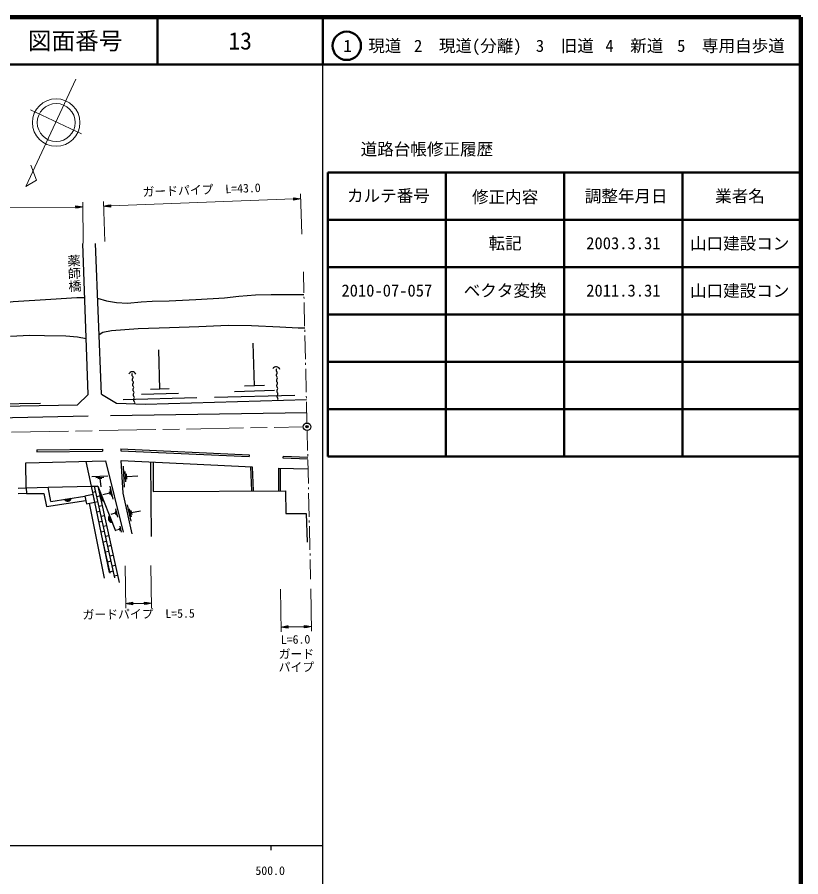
# Model space of a CAD drawing. Units: millimetres, scale not verified. Extents: x 40000 to 680000, y 20000 to 380000.
# Drawn here: x 514370 to 680000, y 198357 to 380000 of the extents above; entities that cross this region are included whole.
import ezdxf
from ezdxf.enums import TextEntityAlignment as Align

# ---------------------------------------------------------------- set-up
doc = ezdxf.new("R2010")
doc.units = ezdxf.units.MM
doc.header["$LTSCALE"] = 1000
doc.header["$PDMODE"] = 32
doc.header["$PDSIZE"] = 500
doc.linetypes.add('CHAIN', pattern=[18.5, 12, -1.5, 3.5, -1.5])
for name, color, linetype, lineweight in [('M-BGD', 7, 'Continuous', 25), ('M-BGD-HTXT', 7, 'Continuous', 13), ('M-BMK', 2, 'CHAIN', 13), ('M-BMK-SRVR', 3, 'Continuous', 25), ('M-STR-HTXT', 7, 'Continuous', 13), ('M-STR-STRD', 7, 'Continuous', 25), ('M-TTL', 2, 'Continuous', 140), ('M-TTL-BAND', 7, 'Continuous', 25), ('M-TTL-FRAM', 2, 'Continuous', 50), ('M-TTL-LINE', 7, 'Continuous', 50)]:
    doc.layers.add(name, color=color, linetype=linetype, lineweight=lineweight)
doc.layers.add('M-OTRS', color=6, linetype='Continuous')
doc.layers.add('M-TTL-TXT', color=7, linetype='Continuous')
doc.styles.add('@ＭＳ ゴシック', font='')
doc.styles.add('ＭＳ ゴシック', font='')
doc.styles.get('@ＭＳ ゴシック').set_extended_font_data('@MS Gothic')
doc.styles.get('ＭＳ ゴシック').set_extended_font_data('MS Gothic')

msp = doc.modelspace()

# ---------------------------------------------------------------- linework, layer by layer
at = {"layer": 'M-BGD'}
for p, q in [((529387, 300243), (528253, 332207)), ((532186, 300362), (530895, 332207)), ((564502, 302108), (564253, 311132)), ((544518, 301402), (544290, 309695)), ((566617, 302167), (562387, 302050)), ((548434, 300473), (540659, 300259)), ((546462, 301456), (542575, 301349)), ((573024, 300085), (556104, 299620)), ((568763, 301097), (560303, 300864)), ((519293, 298376), (498912, 298018)), ((552350, 299543), (536801, 299115)), ((530046, 280920), (528976, 286139)), ((542753, 270241), (542645, 286023)), ((537079, 280713), (536830, 285113)), ((537310, 281830), (537185, 284030)), ((537572, 282396), (537510, 283496)), ((563661, 285009), (563903, 279886)), ((564038, 284990), (564278, 279903)), ((569992, 279910), (570026, 284695)), ((530141, 282919), (533504, 283078)), ((530992, 282734), (532674, 282814)), ((531423, 282530), (532264, 282570)), ((531844, 282550), (532041, 280765)), ((537541, 282946), (539888, 283079)), ((514567, 280508), (516302, 280584)), ((516302, 280584), (520913, 280719)), ((516302, 280584), (516313, 279337)), ((520913, 280719), (530046, 280920)), ((521476, 277697), (520913, 280719)), ((530046, 280920), (531439, 280934)), ((533863, 262627), (530046, 280920)), ((530673, 280926), (534952, 261521)), ((531439, 280934), (530707, 280772)), ((531439, 280934), (535942, 260517)), ((531439, 280934), (535135, 271482)), ((533844, 279783), (534010, 279109)), ((533940, 280165), (534274, 278817)), ((533953, 280883), (534620, 278187)), ((516313, 279337), (514579, 279310)), ((521476, 277697), (528685, 278787)), ((530938, 279723), (530324, 279587)), ((531902, 278834), (531170, 278673)), ((533927, 279446), (532489, 279091)), ((532829, 261472), (529624, 277280)), ((531401, 277623), (530764, 277482)), ((532365, 276735), (531633, 276573)), ((535125, 276147), (535576, 274326)), ((538472, 273477), (537709, 276950)), ((538513, 274396), (538131, 276133)), ((531864, 275524), (531203, 275378)), ((532828, 274635), (532096, 274474)), ((535108, 275176), (534136, 274936)), ((535051, 275404), (535164, 274949)), ((535116, 275662), (535342, 274751)), ((538649, 274881), (538458, 275749)), ((538554, 275315), (540406, 275722)), ((532327, 273424), (531642, 273273)), ((533291, 272536), (532559, 272374)), ((532790, 271324), (532081, 271168)), ((536027, 271758), (535332, 271587)), ((535946, 272084), (536107, 271433)), ((536039, 272452), (536361, 271150)), ((532502, 269150), (533963, 262525)), ((533253, 269225), (532521, 269063)), ((533754, 270436), (533022, 270275)), ((532752, 268014), (532739, 268011)), ((533716, 267125), (532984, 266964)), ((534217, 268337), (533485, 268175)), ((533215, 265914), (533179, 265906)), ((534680, 266237), (533948, 266076)), ((534179, 265026), (533447, 264864)), ((533678, 263814), (533618, 263801)), ((535143, 264138), (534411, 263976)), ((534642, 262926), (533910, 262765)), ((535606, 262038), (534874, 261876))]:
    msp.add_line(p, q, dxfattribs=at)
for points in [[(458729, 323896), (459926, 321982), (461409, 320595), (462988, 319781), (465907, 319302), (473325, 318345), (476292, 318154), (480407, 317987), (486915, 317939), (492179, 318274), (497252, 318656), (502707, 318944), (506966, 319087), (513522, 319901), (521513, 320451), (526969, 320738), (528658, 320787)], [(531365, 320611), (533222, 320052), (535391, 319733), (537656, 319574), (540559, 319829), (542888, 320004), (546493, 320068), (552140, 320339), (558169, 320722), (561232, 321073), (564741, 321360), (568059, 321392), (572302, 321392), (574975, 321425)], [(531677, 312931), (532508, 313462), (534337, 313781), (539930, 314185), (546566, 314440), (552798, 314631), (558944, 314929), (563900, 314833), (569855, 314600), (573790, 314344), (575141, 314388)], [(512975, 312566), (516963, 312789), (520121, 312758), (524683, 312646), (527108, 312423), (528967, 312074)], [(293419, 295813), (293435, 295342), (299848, 293955), (341196, 294372), (405907, 295987), (527144, 298113), (529387, 300243)], [(532186, 300362), (535393, 298412), (541470, 298251), (575499, 299187)], [(516302, 280584), (516231, 285835), (533040, 286236), (536765, 271183)], [(538651, 270800), (536749, 279455), (536361, 286326), (564038, 284990)], [(543079, 286002), (543093, 279789), (571058, 279919), (571144, 275114), (575457, 275097), (575681, 269068)], [(569648, 279912), (569682, 284702), (575843, 284581)], [(516313, 279337), (520010, 279337), (520593, 276571), (528882, 277846)]]:
    msp.add_lwpolyline(points, dxfattribs=at)
msp.add_lwpolyline([(530756, 277516), (530416, 279148), (528685, 278787), (529026, 277155)], close=True, dxfattribs=at)
for centre, radius, start, end in [((569104, 305259), 850, 20.94747, 144.8025), ((569449, 305446), 374, 133.56734, 230.03465), ((538696, 304217), 850, 27.0674, 150.92243), ((538942, 304447), 347, 133.25357, 233.7555), ((539007, 303382), 347, 133.25357, 233.7555), ((538532, 303887), 347, 313.25357, 53.7555), ((569484, 304329), 374, 133.56734, 230.03465), ((569519, 303213), 374, 133.56734, 230.03465), ((568968, 304872), 374, 313.56734, 50.03465), ((569003, 303756), 374, 313.56734, 50.03465), ((539072, 302318), 347, 133.25357, 233.7555), ((538597, 302823), 347, 313.25357, 53.7555), ((538662, 301759), 347, 313.25357, 53.7555), ((569555, 302097), 374, 133.56734, 230.03465), ((569039, 302639), 374, 313.56734, 50.03465), ((569074, 301523), 374, 313.56734, 50.03465), ((539137, 301254), 347, 133.25357, 233.7555), ((539202, 300190), 347, 133.25357, 233.7555), ((538727, 300695), 347, 313.25357, 53.7555), ((538793, 299631), 347, 313.25357, 53.7555), ((569590, 300980), 374, 133.56734, 230.03465), ((569625, 299864), 374, 133.56734, 230.03465), ((569109, 300407), 374, 313.56734, 50.03465), ((539268, 299126), 347, 133.25357, 233.7555), ((538858, 298567), 347, 313.25357, 53.7555), ((569144, 299290), 374, 313.56734, 50.03465), ((525034, 278551), 812, 211.22268, 345.98295), ((525034, 278551), 650, 217.33847, 339.86716), ((525034, 278551), 488, 228.47115, 328.73447), ((525034, 278551), 325, 262.66044, 294.54518), ((532704, 278557), 812, 133.97816, 268.73843), ((532704, 278557), 650, 140.09395, 262.62265), ((532704, 278557), 488, 151.22664, 251.48996), ((532704, 278557), 325, 185.41593, 217.30067), ((534452, 274087), 812, 133.97816, 268.73843), ((534452, 274087), 650, 140.09395, 262.62265), ((534452, 274087), 488, 151.22664, 251.48996), ((534452, 274087), 325, 185.41593, 217.30067)]:
    msp.add_arc(centre, radius, start, end, dxfattribs=at)
at = {"layer": 'M-BGD-HTXT'}
for p, q in [((526732, 366876), (516225, 344191)), ((527977, 355337), (517151, 360392)), ((518421, 345581), (517234, 348719)), ((516225, 344191), (518421, 345581)), ((574968, 321725), (574862, 326212)), ((574996, 320526), (574987, 320926)), ((575133, 314727), (575015, 319726)), ((575161, 313528), (575152, 313928)), ((575298, 307729), (575180, 312728)), ((575326, 306530), (575317, 306929)), ((575463, 300731), (575345, 305730)), ((575491, 299532), (575481, 299931)), ((575615, 294245), (575510, 298732)), ((575752, 288434), (575653, 292646)), ((575780, 287234), (575771, 287634)), ((575917, 281436), (575799, 286434)), ((575945, 280236), (575936, 280636)), ((576082, 274438), (575964, 279436)), ((576110, 273238), (576101, 273638)), ((576247, 267440), (576129, 272438)), ((576275, 266240), (576265, 266640)), ((576393, 261228), (576294, 265440))]:
    msp.add_line(p, q, dxfattribs=at)
for radius in [5016, 4013]:
    msp.add_circle((522616, 357735), radius, dxfattribs=at)
at = {"layer": 'M-BMK'}
msp.add_line((476193, 291618), (574834, 293431), dxfattribs=at)
at = {"layer": 'M-BMK-SRVR'}
msp.add_circle((575634, 293445), 800, dxfattribs=at)
at = {"layer": 'M-OTRS'}
msp.add_point((575634, 293445), dxfattribs=at)
at = {"layer": 'M-STR-HTXT'}
for p, q in [((534140, 340122), (572762, 341587)), ((574261, 341644), (572752, 341837)), ((572752, 341837), (572771, 341337)), ((573054, 341798), (572754, 341787)), ((572756, 341737), (573356, 341760)), ((573657, 341721), (572758, 341687)), ((572760, 341637), (573959, 341683)), ((574261, 341644), (572762, 341587)), ((572764, 341537), (573963, 341583)), ((573665, 341521), (572766, 341487)), ((574261, 341644), (572771, 341337)), ((574544, 334176), (574223, 342643)), ((441696, 339062), (526730, 339883)), ((528230, 339898), (526727, 340133)), ((526727, 340133), (526732, 339633)), ((527028, 340086), (526728, 340083)), ((526728, 340033), (527328, 340039)), ((527629, 339992), (526729, 339983)), ((526729, 339933), (527929, 339945)), ((528230, 339898), (526730, 339883)), ((526730, 339833), (527930, 339845)), ((527631, 339792), (526731, 339783)), ((526731, 339733), (527331, 339739)), ((528230, 339898), (526732, 339633)), ((527032, 339686), (526732, 339683)), ((528304, 332230), (528220, 340898)), ((532924, 332598), (532603, 341065)), ((532641, 340065), (534131, 340372)), ((532641, 340065), (534140, 340122)), ((532641, 340065), (534150, 339872)), ((534138, 340172), (532939, 340127)), ((534142, 340072), (532943, 340027)), ((533237, 340188), (534136, 340222)), ((533245, 339988), (534144, 340022)), ((534134, 340272), (533535, 340249)), ((534146, 339972), (533546, 339949)), ((533833, 340311), (534133, 340322)), ((533848, 339911), (534148, 339922)), ((534150, 339872), (534131, 340372)), ((572767, 341437), (573367, 341460)), ((573069, 341399), (572769, 341387)), ((537188, 264089), (537307, 255090)), ((542642, 264161), (542760, 255162)), ((570056, 259138), (570184, 250139)), ((576421, 259228), (576549, 250229)), ((537294, 256090), (538790, 256359)), ((538793, 256159), (537593, 256144)), ((537892, 256198), (538792, 256209)), ((538792, 256259), (538192, 256252)), ((538491, 256306), (538791, 256309)), ((538797, 255860), (538790, 256359)), ((538794, 256109), (541247, 256142)), ((542747, 256162), (541244, 256392)), ((541244, 256392), (541251, 255892)), ((541545, 256346), (541245, 256342)), ((541245, 256292), (541845, 256300)), ((542146, 256254), (541246, 256242)), ((541247, 256192), (542447, 256208)), ((542747, 256162), (541247, 256142)), ((542747, 256162), (541251, 255892)), ((537294, 256090), (538794, 256109)), ((537294, 256090), (538797, 255860)), ((538794, 256060), (537594, 256044)), ((537895, 255998), (538795, 256010)), ((538796, 255960), (538196, 255952)), ((538496, 255906), (538796, 255910)), ((541248, 256092), (542448, 256108)), ((542149, 256054), (541249, 256042)), ((541249, 255992), (541849, 256000)), ((541550, 255946), (541250, 255942)), ((570170, 251139), (571666, 251410)), ((570170, 251139), (571669, 251160)), ((570170, 251139), (571673, 250910)), ((571669, 251210), (570469, 251193)), ((571670, 251110), (570470, 251093)), ((570768, 251247), (571668, 251260)), ((570771, 251047), (571671, 251060)), ((571667, 251310), (571067, 251301)), ((571672, 251010), (571072, 251001)), ((571367, 251356), (571667, 251360)), ((571372, 250956), (571672, 250960)), ((571673, 250910), (571666, 251410)), ((571669, 251160), (575035, 251208)), ((576535, 251229), (575032, 251458)), ((575032, 251458), (575039, 250958)), ((575333, 251412), (575033, 251408)), ((575033, 251358), (575633, 251366)), ((575934, 251321), (575034, 251308)), ((575035, 251258), (576235, 251275)), ((576535, 251229), (575035, 251208)), ((575036, 251158), (576236, 251175)), ((575937, 251121), (575037, 251108)), ((575038, 251058), (575637, 251066)), ((575338, 251012), (575038, 251008)), ((576535, 251229), (575039, 250958))]:
    msp.add_line(p, q, dxfattribs=at)
at = {"layer": 'M-STR-STRD'}
for p, q in [((534099, 295819), (575563, 296458)), ((319084, 291538), (529370, 295730)), ((518524, 288564), (532403, 288697)), ((518524, 288564), (518528, 288173)), ((518528, 288173), (532406, 288306)), ((532403, 288697), (532406, 288306)), ((536282, 288774), (536265, 288401)), ((536265, 288401), (563378, 287148)), ((536282, 288774), (563396, 287522)), ((563396, 287522), (563378, 287148)), ((570556, 287245), (570543, 286874)), ((570556, 287245), (575785, 287048)), ((570543, 286874), (575771, 286677))]:
    msp.add_line(p, q, dxfattribs=at)
at = {"layer": 'M-TTL'}
for p, q in [((680000, 380000), (40000, 380000)), ((680000, 20000), (680000, 380000))]:
    msp.add_line(p, q, dxfattribs=at)
at = {"layer": 'M-TTL-BAND'}
for p, q in [((579000, 20000), (579000, 370000)), ((40000, 205000), (579000, 205000)), ((568000, 205000), (568000, 204000))]:
    msp.add_line(p, q, dxfattribs=at)
at = {"layer": 'M-TTL-FRAM'}
for p, q in [((580000, 347197), (580000, 287197)), ((580000, 347197), (680000, 347197)), ((580000, 287197), (680000, 287197))]:
    msp.add_line(p, q, dxfattribs=at)
at = {"layer": 'M-TTL-LINE'}
for p, q in [((543997, 380000), (543997, 370000)), ((579000, 380000), (579000, 370000)), ((40000, 370000), (680000, 370000)), ((605000, 347197), (605000, 287197)), ((630000, 347197), (630000, 287197)), ((655000, 347197), (655000, 287197)), ((580000, 337197), (680000, 337197)), ((580000, 327197), (680000, 327197)), ((580000, 317197), (680000, 317197)), ((580000, 307197), (680000, 307197)), ((580000, 297197), (680000, 297197))]:
    msp.add_line(p, q, dxfattribs=at)
msp.add_circle((584031, 373958), 3000, dxfattribs=at)

# ---------------------------------------------------------------- texts
at = {"layer": 'M-BGD', "style": '@ＭＳ ゴシック', "width": 0.95}
msp.add_text('薬師橋', height=2062, rotation=272.268, dxfattribs=at).set_placement((524781, 325823), align=Align.BOTTOM_CENTER)
at = {"layer": 'M-STR-HTXT', "style": 'ＭＳ ゴシック'}
for s, rotation, p in [('ガードパイプ  L=43.0', 2.172, (553405, 342054)), ('ガードパイプ  L=5.5', 0.754, (540069, 252426)), ('L=6.0', 0.815, (573226, 247054))]:
    msp.add_text(s, height=1833, rotation=rotation, dxfattribs=at).set_placement(p, align=Align.BOTTOM_CENTER)
for s, p in [('ガード', (573382, 243972)), ('パイプ', (573382, 241189))]:
    msp.add_text(s, height=1833, dxfattribs=at).set_placement(p, align=Align.BOTTOM_CENTER)
at = {"layer": 'M-TTL-BAND', "style": 'ＭＳ ゴシック'}
msp.add_text('500.0', height=1833, dxfattribs=at).set_placement((567844, 198195), align=Align.BOTTOM_CENTER)
at = {"layer": 'M-TTL-TXT', "style": 'ＭＳ ゴシック'}
for s, height, p in [('図面番号', 3666, (526622, 375000)), ('13', 3666, (561497, 375000)), ('1\u3000現道', 2566, (589448, 373958)), ('2\u3000現道(分離)', 2566, (609619, 373958)), ('3\u3000旧道', 2566, (630121, 373958)), ('4\u3000新道', 2566, (644824, 373958)), ('5\u3000専用自歩道', 2566, (665228, 373958)), ('道路台帳修正履歴', 2566, (600968, 352113)), ('カルテ番号', 2566, (592839, 342277)), ('修正内容', 2566, (617509, 342023)), ('調整年月日', 2566, (643089, 342197)), ('業者名', 2566, (667134, 342197)), ('転記', 2566, (617500, 332245)), ('2003.3.31', 2566, (642500, 332245)), ('山口建設コン', 2566, (667077, 332189)), ('2010-07-057', 2566, (592500, 322245)), ('ベクタ変換', 2566, (617500, 322245)), ('2011.3.31', 2566, (642500, 322245)), ('山口建設コン', 2566, (667077, 322189))]:
    msp.add_text(s, height=height, dxfattribs=at).set_placement(p, align=Align.MIDDLE_CENTER)

doc.saveas('drawing.dxf')
